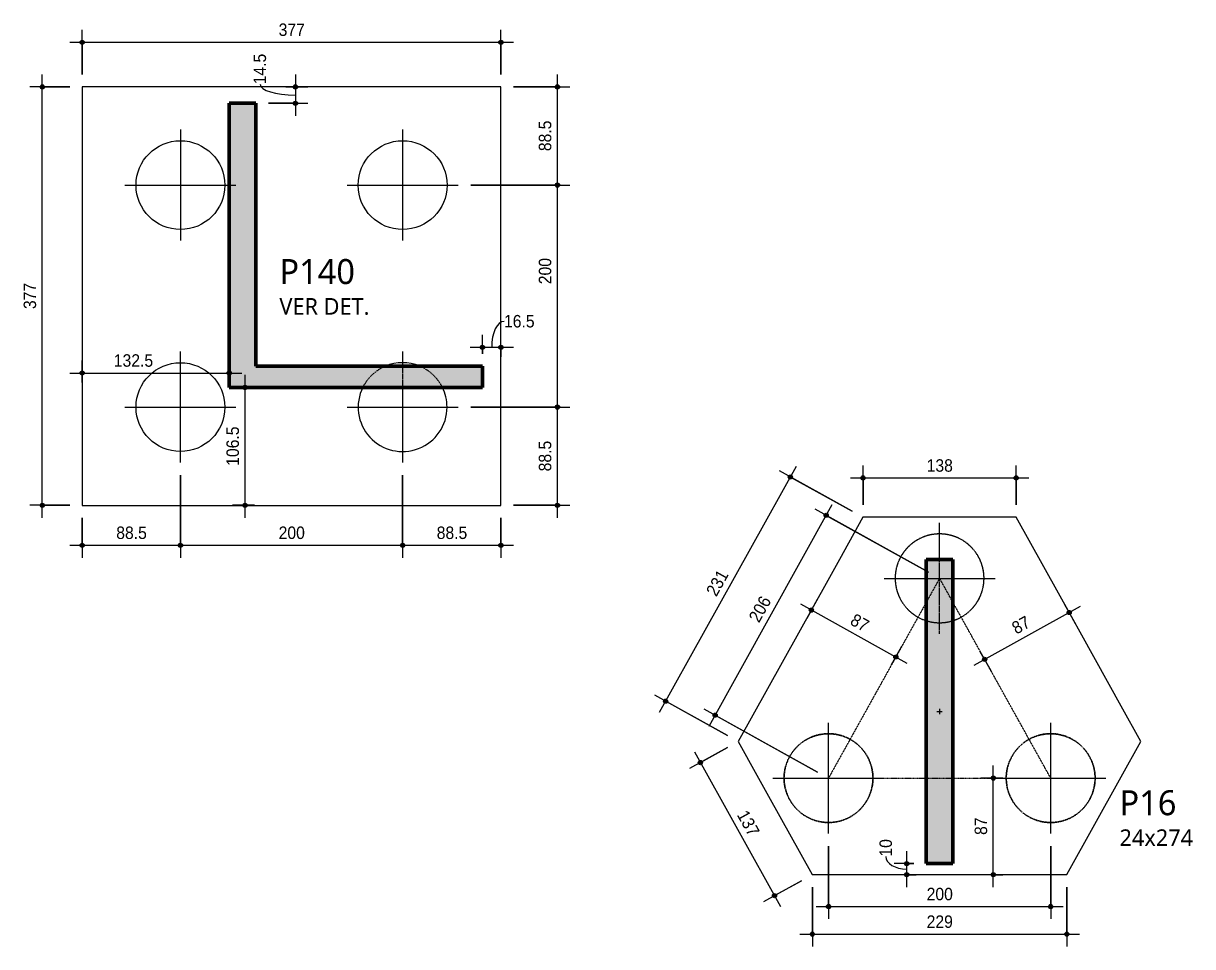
# Model space of a CAD drawing. Header units: centimetres. Extents: x -3523 to 38560, y -3196 to 88043.
# Drawn here: x 34708 to 35761, y -531 to 301 of the extents above; entities that cross this region are included whole.
import ezdxf

# ---------------------------------------------------------------- set-up
doc = ezdxf.new("R2010")
doc.units = ezdxf.units.CM
for name, pattern in [('Hidden', [0.714375, 0.47625, -0.238125]), ('Overhead', [0.396875, 0.238125, -0.15875]), ('Traço', [0.635, 0.3175, -0.3175])]:
    doc.linetypes.add(name, pattern=pattern)
for name, color, linetype, lineweight in [('A-ANNO-DIMS', 7, 'Continuous', 9), ('A-ANNO-DIMS-75', 7, 'Continuous', 9), ('A-DETL-MBND', 7, 'Continuous', 18), ('A-FLOR-OVHD', 7, 'Overhead', 18), ('S-COLS', 7, 'Continuous', 25), ('S-COLS-IDEN', 7, 'Continuous', 9), ('S-FNDN', 7, 'Continuous', 25), ('S-FNDN-HDLN', 7, 'Traço', 18)]:
    doc.layers.add(name, color=color, linetype=linetype, lineweight=lineweight)
doc.styles.add('Arial_1', font='arial.ttf', dxfattribs={"width": 0.9, "height": 11.25})
doc.styles.add('Gadugi', font='gadugi.ttf', dxfattribs={"height": 15})
doc.styles.add('Gadugi_1', font='gadugi.ttf', dxfattribs={"height": 22.5})
doc.styles.add('Gadugi_3', font='gadugi.ttf', dxfattribs={"height": 0.2})
doc.dimstyles.new('PED_1_5mm_ESQ_1', dxfattribs={"dimscale": 30.48, "dimtxt": 11.477918, "dimasz": 0.492126, "dimexe": 0.369094, "dimexo": 0.369094, "dimgap": 0.073819, "dimtad": 1, "dimdec": 1, "dimrnd": 0.5, "dimdsep": 46, "dimtxsty": 'Arial_1', "dimblk1": 'DOTSMALL', "dimblk2": 'DOTSMALL', "dimsah": 1, "dimcen": 0.09, "dimdle": 0.369094, "dimazin": 0, "dimtfac": 1, "dimtdec": 4, "dimtix": 1, "dimtmove": 2, "dimatfit": 3, "dimfxl": 1, "dimtvp": 1, "dimtolj": 1, "dimtzin": 0, "dimarcsym": 2})
doc.dimstyles.new('PED_1_5mm_ESQ_2', dxfattribs={"dimscale": 30.48, "dimtxt": 11.477918, "dimasz": 0.492126, "dimexe": 0.369094, "dimexo": 0.369094, "dimgap": 0.073819, "dimtad": 1, "dimdec": 1, "dimrnd": 0.5, "dimdsep": 46, "dimtxsty": 'Arial_1', "dimblk1": 'DOTSMALL', "dimblk2": 'DOTSMALL', "dimsah": 1, "dimcen": 0.09, "dimdle": 0.369094, "dimazin": 0, "dimtfac": 1, "dimtdec": 4, "dimtix": 1, "dimtmove": 1, "dimatfit": 3, "dimfxl": 1, "dimtvp": 1, "dimtolj": 1, "dimtzin": 0, "dimarcsym": 2})
doc.dimstyles.new('PED_1_5mm_ESQ_5', dxfattribs={"dimscale": 30.48, "dimtxt": 11.477918, "dimasz": 0.492126, "dimexe": 0.369094, "dimexo": 0.369094, "dimgap": 0.073819, "dimtad": 1, "dimdec": 1, "dimrnd": 0.5, "dimdsep": 46, "dimtxsty": 'Arial_1', "dimblk1": 'DOTSMALL', "dimblk2": 'DOTSMALL', "dimsah": 1, "dimcen": 0.09, "dimdle": 0.369094, "dimazin": 0, "dimtfac": 1, "dimtdec": 4, "dimtix": 1, "dimtmove": 0, "dimatfit": 3, "dimfxl": 1, "dimtvp": 1, "dimtolj": 1, "dimtzin": 0, "dimarcsym": 2})

# ---------------------------------------------------------------- blocks, each defined once
blk = doc.blocks.new('PED_BLRET-4EST_R01_2019 - 377x377x170-3763710-DT012 - BL480A PARA P140')
at = {"layer": 'A-DETL-MBND'}
for p, q in [((-105, 30), (-105, -70)), ((95, 30), (95, -70)), ((-155, -20), (-61.1, -20)), ((45, -20), (145, -20)), ((-105, -270), (-105, -170)), ((95, -170), (95, -183.2)), ((95, -202.2), (95, -270)), ((-155, -220), (-55, -220)), ((45, -220), (145, -220))]:
    blk.add_line(p, q, dxfattribs=at)
for centre in [(-105, -20), (95, -20), (-105, -220)]:
    blk.add_circle(centre, 40, dxfattribs=at)
for start, end in [(67.3492, 112.6508), (153.5133, 360), (360, 26.4867)]:
    blk.add_arc((95, -220), 40, start, end, dxfattribs=at)
at = {"layer": 'S-FNDN-HDLN'}
for p, q in [((-61.1, -20), (-55, -20)), ((95, -183.2), (95, -202.2))]:
    blk.add_line(p, q, dxfattribs=at)
for start, end in [(112.6902, 153.5062), (26.4938, 67.3098)]:
    blk.add_arc((95, -220), 40, start, end, dxfattribs=at)
blk = doc.blocks.new('PED_BLTRG-3EST_P16_R00 - 290X325X170-3763716-DT010 - BL380B')
at = {"layer": 'S-FNDN', "linetype": 'Hidden', "lineweight": 18}
for p, q in [((-37, 141.1), (-37, 174.1)), ((-87, 124.1), (-49, 124.1)), ((-25, 124.1), (13, 124.1)), ((-137, -105.9), (-137, -5.9)), ((63, -105.9), (63, -5.9)), ((-187, -55.9), (-87, -55.9)), ((13, -55.9), (113, -55.9))]:
    blk.add_line(p, q, dxfattribs=at)
at = {"layer": 'S-FNDN-HDLN'}
for p, q in [((-37, 74.1), (-37, 141.1)), ((-49, 124.1), (-25, 124.1)), ((-39.5, 4.1), (-34.5, 4.1)), ((-37, 6.6), (-37, 1.6))]:
    blk.add_line(p, q, dxfattribs=at)
for centre in [(-137, -55.9), (63, -55.9)]:
    blk.add_circle(centre, 40, dxfattribs=at)
for start, end in [(360, 252.4971), (287.5029, 360), (252.5042, 287.4958)]:
    blk.add_arc((-37, 124.1), 40, start, end, dxfattribs=at)
blk = doc.blocks.new('DIMBLOCK527-DT012 - BL480A PARA P140')
at = {"layer": 'A-ANNO-DIMS-75'}
h = blk.add_hatch(color=256, dxfattribs=at)
edge = h.paths.add_edge_path(flags=0)
edge.add_arc((34724.9, 243.9), 1.88, 0, 360)
h = blk.add_hatch(color=256, dxfattribs=at)
edge = h.paths.add_edge_path(flags=0)
edge.add_arc((34724.9, -133.1), 1.88, 0, 360)
for p, q in [((34724.9, -144.4), (34724.9, 255.1)), ((34749.6, 243.9), (34713.7, 243.9)), ((34724.9, 243.9), (34749.6, 243.9)), ((34749.6, -133.1), (34713.7, -133.1)), ((34724.9, -133.1), (34749.6, -133.1))]:
    blk.add_line(p, q, dxfattribs=at)
for centre in [(34724.9, 243.9), (34724.9, -133.1)]:
    blk.add_circle(centre, 1.88, dxfattribs=at)
at = {"layer": 'A-ANNO-DIMS-75', "color": 0, "insert": (34708.1, 43.7), "char_height": 11.25, "width": 27.971, "attachment_point": 1, "rotation": 90, "line_spacing_factor": 0.941778, "style": 'Arial_1'}
blk.add_mtext('377', dxfattribs=at)
blk = doc.blocks.new('_DotSmall')
at = {"color": 0, "linetype": 'ByBlock', "const_width": 0.5}
blk.add_lwpolyline([(-0.0625, 0, 1), (0.0625, 0, 1)], format="xyb", close=True, dxfattribs=at)
blk = doc.blocks.new('DIMBLOCK528-DT012 - BL480A PARA P140')
at = {"layer": 'A-ANNO-DIMS-75'}
h = blk.add_hatch(color=256, dxfattribs=at)
edge = h.paths.add_edge_path(flags=0)
edge.add_arc((34760.8, 284.1), 1.88, 0, 360)
h = blk.add_hatch(color=256, dxfattribs=at)
edge = h.paths.add_edge_path(flags=0)
edge.add_arc((35137.8, 284.1), 1.87, 0, 360)
for p, q in [((34760.8, 255.1), (34760.8, 295.3)), ((35137.8, 255.1), (35137.8, 295.3)), ((34749.6, 284.1), (35149.1, 284.1)), ((34760.8, 284.1), (34760.8, 255.1)), ((35137.8, 284.1), (35137.8, 255.1))]:
    blk.add_line(p, q, dxfattribs=at)
for centre, radius in [((34760.8, 284.1), 1.88), ((35137.8, 284.1), 1.87)]:
    blk.add_circle(centre, radius, dxfattribs=at)
at = {"layer": 'A-ANNO-DIMS-75', "color": 0, "insert": (34937.7, 301), "char_height": 11.25, "width": 27.971, "attachment_point": 1, "line_spacing_factor": 0.941778, "style": 'Arial_1'}
blk.add_mtext('377', dxfattribs=at)
blk = doc.blocks.new('DIMBLOCK529-DT012 - BL480A PARA P140')
at = {"layer": 'A-ANNO-DIMS-75'}
h = blk.add_hatch(color=256, dxfattribs=at)
edge = h.paths.add_edge_path(flags=0)
edge.add_arc((34760.8, -169.1), 1.88, 0, 360)
h = blk.add_hatch(color=256, dxfattribs=at)
edge = h.paths.add_edge_path(flags=0)
edge.add_arc((34849.3, -169.1), 1.88, 0, 360)
for p, q in [((34849.3, -105.9), (34849.3, -180.3)), ((34849.3, -169.1), (34849.3, -105.9)), ((34760.8, -144.4), (34760.8, -180.3)), ((34760.8, -169.1), (34760.8, -144.4)), ((34749.6, -169.1), (34849.3, -169.1))]:
    blk.add_line(p, q, dxfattribs=at)
for centre in [(34760.8, -169.1), (34849.3, -169.1)]:
    blk.add_circle(centre, 1.88, dxfattribs=at)
at = {"layer": 'A-ANNO-DIMS-75', "color": 0, "insert": (34791.5, -152.2), "char_height": 11.25, "width": 32.633, "attachment_point": 1, "line_spacing_factor": 0.941778, "style": 'Arial_1'}
blk.add_mtext('88.5', dxfattribs=at)
blk = doc.blocks.new('DIMBLOCK530-DT012 - BL480A PARA P140')
at = {"layer": 'A-ANNO-DIMS-75'}
h = blk.add_hatch(color=256, dxfattribs=at)
edge = h.paths.add_edge_path(flags=0)
edge.add_arc((34849.3, -169.1), 1.88, 0, 360)
h = blk.add_hatch(color=256, dxfattribs=at)
edge = h.paths.add_edge_path(flags=0)
edge.add_arc((35049.3, -169.1), 1.88, 0, 360)
for p, q in [((34849.3, -105.9), (34849.3, -180.3)), ((34849.3, -169.1), (34849.3, -105.9)), ((35049.3, -105.9), (35049.3, -180.3)), ((35049.3, -169.1), (35049.3, -105.9)), ((34849.3, -169.1), (35049.3, -169.1))]:
    blk.add_line(p, q, dxfattribs=at)
for centre in [(34849.3, -169.1), (35049.3, -169.1)]:
    blk.add_circle(centre, 1.88, dxfattribs=at)
at = {"layer": 'A-ANNO-DIMS-75', "color": 0, "insert": (34937.7, -152.2), "char_height": 11.25, "width": 27.971, "attachment_point": 1, "line_spacing_factor": 0.941778, "style": 'Arial_1'}
blk.add_mtext('200', dxfattribs=at)
blk = doc.blocks.new('DIMBLOCK531-DT012 - BL480A PARA P140')
at = {"layer": 'A-ANNO-DIMS-75'}
h = blk.add_hatch(color=256, dxfattribs=at)
edge = h.paths.add_edge_path(flags=0)
edge.add_arc((35049.3, -169.1), 1.88, 0, 360)
h = blk.add_hatch(color=256, dxfattribs=at)
edge = h.paths.add_edge_path(flags=0)
edge.add_arc((35137.8, -169.1), 1.87, 0, 360)
for p, q in [((35049.3, -105.9), (35049.3, -180.3)), ((35049.3, -169.1), (35049.3, -105.9)), ((35137.8, -144.4), (35137.8, -180.3)), ((35137.8, -169.1), (35137.8, -144.4)), ((35049.3, -169.1), (35149.1, -169.1))]:
    blk.add_line(p, q, dxfattribs=at)
for centre, radius in [((35049.3, -169.1), 1.88), ((35137.8, -169.1), 1.87)]:
    blk.add_circle(centre, radius, dxfattribs=at)
at = {"layer": 'A-ANNO-DIMS-75', "color": 0, "insert": (35080, -152.2), "char_height": 11.25, "width": 32.633, "attachment_point": 1, "line_spacing_factor": 0.941778, "style": 'Arial_1'}
blk.add_mtext('88.5', dxfattribs=at)
blk = doc.blocks.new('DIMBLOCK532-DT012 - BL480A PARA P140')
at = {"layer": 'A-ANNO-DIMS-75'}
h = blk.add_hatch(color=256, dxfattribs=at)
edge = h.paths.add_edge_path(flags=0)
edge.add_arc((35188.7, -44.6), 1.88, 0, 360)
h = blk.add_hatch(color=256, dxfattribs=at)
edge = h.paths.add_edge_path(flags=0)
edge.add_arc((35188.7, -133.1), 1.88, 0, 360)
for p, q in [((35110.6, -44.6), (35200, -44.6)), ((35188.7, -44.6), (35110.6, -44.6)), ((35188.7, -144.4), (35188.7, -44.6)), ((35149.1, -133.1), (35200, -133.1)), ((35188.7, -133.1), (35149.1, -133.1))]:
    blk.add_line(p, q, dxfattribs=at)
for centre in [(35188.7, -44.6), (35188.7, -133.1)]:
    blk.add_circle(centre, 1.88, dxfattribs=at)
at = {"layer": 'A-ANNO-DIMS-75', "color": 0, "insert": (35171.9, -102.5), "char_height": 11.25, "width": 32.633, "attachment_point": 1, "rotation": 90, "line_spacing_factor": 0.941778, "style": 'Arial_1'}
blk.add_mtext('88.5', dxfattribs=at)
blk = doc.blocks.new('DIMBLOCK533-DT012 - BL480A PARA P140')
at = {"layer": 'A-ANNO-DIMS-75'}
h = blk.add_hatch(color=256, dxfattribs=at)
edge = h.paths.add_edge_path(flags=0)
edge.add_arc((35188.7, 155.4), 1.88, 0, 360)
h = blk.add_hatch(color=256, dxfattribs=at)
edge = h.paths.add_edge_path(flags=0)
edge.add_arc((35188.7, -44.6), 1.88, 0, 360)
for p, q in [((35110.6, 155.4), (35200, 155.4)), ((35188.7, 155.4), (35110.6, 155.4)), ((35188.7, -44.6), (35188.7, 155.4)), ((35110.6, -44.6), (35200, -44.6)), ((35188.7, -44.6), (35110.6, -44.6))]:
    blk.add_line(p, q, dxfattribs=at)
for centre in [(35188.7, 155.4), (35188.7, -44.6)]:
    blk.add_circle(centre, 1.88, dxfattribs=at)
at = {"layer": 'A-ANNO-DIMS-75', "color": 0, "insert": (35171.9, 66.1), "char_height": 11.25, "width": 27.971, "attachment_point": 1, "rotation": 90, "line_spacing_factor": 0.941778, "style": 'Arial_1'}
blk.add_mtext('200', dxfattribs=at)
blk = doc.blocks.new('DIMBLOCK534-DT012 - BL480A PARA P140')
at = {"layer": 'A-ANNO-DIMS-75'}
h = blk.add_hatch(color=256, dxfattribs=at)
edge = h.paths.add_edge_path(flags=0)
edge.add_arc((35188.7, 243.9), 1.88, 0, 360)
h = blk.add_hatch(color=256, dxfattribs=at)
edge = h.paths.add_edge_path(flags=0)
edge.add_arc((35188.7, 155.4), 1.88, 0, 360)
for p, q in [((35188.7, 155.4), (35188.7, 255.1)), ((35149.1, 243.9), (35200, 243.9)), ((35188.7, 243.9), (35149.1, 243.9)), ((35110.6, 155.4), (35200, 155.4)), ((35188.7, 155.4), (35110.6, 155.4))]:
    blk.add_line(p, q, dxfattribs=at)
for centre in [(35188.7, 243.9), (35188.7, 155.4)]:
    blk.add_circle(centre, 1.88, dxfattribs=at)
at = {"layer": 'A-ANNO-DIMS-75', "color": 0, "insert": (35171.9, 186), "char_height": 11.25, "width": 32.633, "attachment_point": 1, "rotation": 90, "line_spacing_factor": 0.941778, "style": 'Arial_1'}
blk.add_mtext('88.5', dxfattribs=at)
blk = doc.blocks.new('DIMBLOCK535-DT012 - BL480A PARA P140')
at = {"layer": 'A-ANNO-DIMS-75'}
h = blk.add_hatch(color=256, dxfattribs=at)
edge = h.paths.add_edge_path(flags=0)
edge.add_arc((34907.5, -26.9), 1.87, 0, 360)
h = blk.add_hatch(color=256, dxfattribs=at)
edge = h.paths.add_edge_path(flags=0)
edge.add_arc((34907.5, -133.1), 1.88, 0, 360)
for p, q in [((34907.5, -144.4), (34907.5, -15.6)), ((34916.1, -26.9), (34896.3, -26.9)), ((34907.5, -26.9), (34916.1, -26.9)), ((34916.1, -133.1), (34896.3, -133.1)), ((34907.5, -133.1), (34916.1, -133.1))]:
    blk.add_line(p, q, dxfattribs=at)
for centre, radius in [((34907.5, -26.9), 1.87), ((34907.5, -133.1), 1.88)]:
    blk.add_circle(centre, radius, dxfattribs=at)
at = {"layer": 'A-ANNO-DIMS-75', "color": 0, "insert": (34890.7, -97.5), "char_height": 11.25, "width": 41.956, "attachment_point": 1, "rotation": 90, "line_spacing_factor": 0.941778, "style": 'Arial_1'}
blk.add_mtext('106.5', dxfattribs=at)
blk = doc.blocks.new('DIMBLOCK536-DT012 - BL480A PARA P140')
at = {"layer": 'A-ANNO-DIMS-75'}
h = blk.add_hatch(color=256, dxfattribs=at)
edge = h.paths.add_edge_path(flags=0)
edge.add_arc((35121.2, 9.3), 1.88, 0, 360)
h = blk.add_hatch(color=256, dxfattribs=at)
edge = h.paths.add_edge_path(flags=0)
edge.add_arc((35137.8, 9.3), 1.87, 0, 360)
for p, q in [((35121.2, 3.4), (35121.2, 20.6)), ((35137.8, 0.7), (35137.8, 20.6)), ((35110, 9.3), (35149.1, 9.3)), ((35121.2, 9.3), (35121.2, 3.4)), ((35137.8, 9.3), (35137.8, 0.7))]:
    blk.add_line(p, q, dxfattribs=at)
for centre, radius in [((35121.2, 9.3), 1.88), ((35137.8, 9.3), 1.87)]:
    blk.add_circle(centre, radius, dxfattribs=at)
blk.add_ellipse((35140.6, 9.3), major_axis=(0, 23.3), ratio=0.476803, start_param=0, end_param=1.570796, dxfattribs=at)
at = {"layer": 'A-ANNO-DIMS-75', "color": 0, "insert": (35140.6, 38.4), "char_height": 11.25, "width": 32.633, "attachment_point": 1, "line_spacing_factor": 0.941778, "style": 'Arial_1'}
blk.add_mtext('16.5', dxfattribs=at)
blk = doc.blocks.new('DIMBLOCK537-DT012 - BL480A PARA P140')
at = {"layer": 'A-ANNO-DIMS-75'}
h = blk.add_hatch(color=256, dxfattribs=at)
edge = h.paths.add_edge_path(flags=0)
edge.add_arc((34952.8, 243.9), 1.88, 0, 360)
h = blk.add_hatch(color=256, dxfattribs=at)
edge = h.paths.add_edge_path(flags=0)
edge.add_arc((34952.8, 229.1), 1.88, 0, 360)
for p, q in [((34952.8, 255.1), (34952.8, 217.9)), ((34944.2, 243.9), (34964, 243.9)), ((34952.8, 243.9), (34944.2, 243.9)), ((34928.5, 229.1), (34964, 229.1)), ((34952.8, 229.1), (34928.5, 229.1))]:
    blk.add_line(p, q, dxfattribs=at)
for centre in [(34952.8, 243.9), (34952.8, 229.1)]:
    blk.add_circle(centre, 1.88, dxfattribs=at)
blk.add_ellipse((34952.8, 246.2), major_axis=(31.8, 0), ratio=0.3055, start_param=3.141593, end_param=4.712389, dxfattribs=at)
at = {"layer": 'A-ANNO-DIMS-75', "color": 0, "insert": (34915.1, 246.2), "char_height": 11.25, "width": 32.633, "attachment_point": 1, "rotation": 90, "line_spacing_factor": 0.941778, "style": 'Arial_1'}
blk.add_mtext('14.5', dxfattribs=at)
blk = doc.blocks.new('DIMBLOCK538-DT012 - BL480A PARA P140')
at = {"layer": 'A-ANNO-DIMS-75'}
h = blk.add_hatch(color=256, dxfattribs=at)
edge = h.paths.add_edge_path(flags=0)
edge.add_arc((34760.8, -13.9), 1.88, 0, 360)
h = blk.add_hatch(color=256, dxfattribs=at)
edge = h.paths.add_edge_path(flags=0)
edge.add_arc((34893.2, -13.9), 1.88, 0, 360)
for p, q in [((34760.8, -22.5), (34760.8, -2.6)), ((34893.2, -22.5), (34893.2, -2.6)), ((34749.6, -13.9), (34904.5, -13.9)), ((34760.8, -13.9), (34760.8, -22.5)), ((34893.2, -13.9), (34893.2, -22.5))]:
    blk.add_line(p, q, dxfattribs=at)
for centre in [(34760.8, -13.9), (34893.2, -13.9)]:
    blk.add_circle(centre, 1.88, dxfattribs=at)
at = {"layer": 'A-ANNO-DIMS-75', "color": 0, "insert": (34789.3, 3), "char_height": 11.25, "width": 41.956, "attachment_point": 1, "line_spacing_factor": 0.941778, "style": 'Arial_1'}
blk.add_mtext('132.5', dxfattribs=at)
blk = doc.blocks.new('PED_TAG_PILAR_R04 - PILAR VER DET_-2523782-DT012 - BL480A PARA P140')
at = {"layer": 'S-COLS-IDEN', "insert": (0.115, -0.633), "char_height": 0.2, "width": 1.37089, "attachment_point": 1, "style": 'Gadugi_3'}
blk.add_mtext('VER DET.', dxfattribs=at)
blk = doc.blocks.new('DIMBLOCK539-DT010 - BL380B')
at = {"layer": 'A-ANNO-DIMS-75'}
h = blk.add_hatch(color=256, dxfattribs=at)
edge = h.paths.add_edge_path(flags=0)
edge.add_arc((35417.3, -227.5), 1.88, 0, 360)
h = blk.add_hatch(color=256, dxfattribs=at)
edge = h.paths.add_edge_path(flags=0)
edge.add_arc((35493.4, -269.7), 1.87, 0, 360)
for p, q in [((35413.2, -235), (35422.8, -217.6)), ((35407.5, -222), (35503.2, -275.2)), ((35417.3, -227.5), (35413.2, -235)), ((35489.2, -277.2), (35498.9, -259.9)), ((35493.4, -269.7), (35489.2, -277.2))]:
    blk.add_line(p, q, dxfattribs=at)
for centre, radius in [((35417.3, -227.5), 1.88), ((35493.4, -269.7), 1.87)]:
    blk.add_circle(centre, radius, dxfattribs=at)
at = {"layer": 'A-ANNO-DIMS-75', "color": 0, "insert": (35456.8, -230.1), "char_height": 11.25, "width": 18.647, "attachment_point": 1, "rotation": 330.945, "line_spacing_factor": 0.941778, "style": 'Arial_1'}
blk.add_mtext('87', dxfattribs=at)
blk = doc.blocks.new('DIMBLOCK540-DT010 - BL380B')
at = {"layer": 'A-ANNO-DIMS-75'}
h = blk.add_hatch(color=256, dxfattribs=at)
edge = h.paths.add_edge_path(flags=0)
edge.add_arc((35649.4, -229.7), 1.88, 0, 360)
h = blk.add_hatch(color=256, dxfattribs=at)
edge = h.paths.add_edge_path(flags=0)
edge.add_arc((35573.3, -271.9), 1.87, 0, 360)
for p, q in [((35659.2, -224.2), (35563.5, -277.4)), ((35645.2, -222.1), (35654.8, -239.5)), ((35649.4, -229.7), (35645.2, -222.1)), ((35569.1, -264.4), (35578.8, -281.8)), ((35573.3, -271.9), (35569.1, -264.4))]:
    blk.add_line(p, q, dxfattribs=at)
for centre, radius in [((35649.4, -229.7), 1.88), ((35573.3, -271.9), 1.87)]:
    blk.add_circle(centre, radius, dxfattribs=at)
at = {"layer": 'A-ANNO-DIMS-75', "color": 0, "insert": (35596.4, -239.8), "char_height": 11.25, "width": 18.647, "attachment_point": 1, "rotation": 29.055, "line_spacing_factor": 0.941778, "style": 'Arial_1'}
blk.add_mtext('87', dxfattribs=at)
blk = doc.blocks.new('DIMBLOCK541-DT010 - BL380B')
at = {"layer": 'A-ANNO-DIMS-75'}
h = blk.add_hatch(color=256, dxfattribs=at)
edge = h.paths.add_edge_path(flags=0)
edge.add_arc((35581.1, -378.9), 1.88, 0, 360)
h = blk.add_hatch(color=256, dxfattribs=at)
edge = h.paths.add_edge_path(flags=0)
edge.add_arc((35581.1, -465.9), 1.88, 0, 360)
for p, q in [((35581.1, -477.1), (35581.1, -367.6)), ((35589.7, -378.9), (35569.9, -378.9)), ((35581.1, -378.9), (35589.7, -378.9)), ((35589.7, -465.9), (35569.9, -465.9)), ((35581.1, -465.9), (35589.7, -465.9))]:
    blk.add_line(p, q, dxfattribs=at)
for centre in [(35581.1, -378.9), (35581.1, -465.9)]:
    blk.add_circle(centre, 1.88, dxfattribs=at)
at = {"layer": 'A-ANNO-DIMS-75', "color": 0, "insert": (35564.3, -430.1), "char_height": 11.25, "width": 18.647, "attachment_point": 1, "rotation": 90, "line_spacing_factor": 0.941778, "style": 'Arial_1'}
blk.add_mtext('87', dxfattribs=at)
blk = doc.blocks.new('DIMBLOCK542-DT010 - BL380B')
at = {"layer": 'A-ANNO-DIMS-75'}
h = blk.add_hatch(color=256, dxfattribs=at)
edge = h.paths.add_edge_path(flags=0)
edge.add_arc((35503.2, -455.9), 1.87, 0, 360)
h = blk.add_hatch(color=256, dxfattribs=at)
edge = h.paths.add_edge_path(flags=0)
edge.add_arc((35503.2, -465.9), 1.87, 0, 360)
for p, q in [((35503.2, -477.1), (35503.2, -444.6)), ((35509.5, -455.9), (35492, -455.9)), ((35503.2, -455.9), (35509.5, -455.9)), ((35511.8, -465.9), (35492, -465.9)), ((35503.2, -465.9), (35511.8, -465.9))]:
    blk.add_line(p, q, dxfattribs=at)
for centre in [(35503.2, -455.9), (35503.2, -465.9)]:
    blk.add_circle(centre, 1.87, dxfattribs=at)
blk.add_ellipse((35503.2, -449.6), major_axis=(18.9, 0), ratio=0.595873, start_param=3.141593, end_param=4.712389, dxfattribs=at)
at = {"layer": 'A-ANNO-DIMS-75', "color": 0, "insert": (35478.6, -449.6), "char_height": 11.25, "width": 18.647, "attachment_point": 1, "rotation": 90, "line_spacing_factor": 0.941778, "style": 'Arial_1'}
blk.add_mtext('10', dxfattribs=at)
blk = doc.blocks.new('DIMBLOCK543-DT010 - BL380B')
at = {"layer": 'A-ANNO-DIMS-75'}
h = blk.add_hatch(color=256, dxfattribs=at)
edge = h.paths.add_edge_path(flags=0)
edge.add_arc((35418.2, -519.5), 1.88, 0, 360)
h = blk.add_hatch(color=256, dxfattribs=at)
edge = h.paths.add_edge_path(flags=0)
edge.add_arc((35647.3, -519.5), 1.88, 0, 360)
for p, q in [((35418.2, -477.1), (35418.2, -530.7)), ((35418.2, -519.5), (35418.2, -477.1)), ((35647.3, -477.1), (35647.3, -530.7)), ((35647.3, -519.5), (35647.3, -477.1)), ((35406.9, -519.5), (35658.6, -519.5))]:
    blk.add_line(p, q, dxfattribs=at)
for centre in [(35418.2, -519.5), (35647.3, -519.5)]:
    blk.add_circle(centre, 1.88, dxfattribs=at)
at = {"layer": 'A-ANNO-DIMS-75', "color": 0, "insert": (35521.1, -502.6), "char_height": 11.25, "width": 27.971, "attachment_point": 1, "line_spacing_factor": 0.941778, "style": 'Arial_1'}
blk.add_mtext('229', dxfattribs=at)
blk = doc.blocks.new('DIMBLOCK544-DT010 - BL380B')
at = {"layer": 'A-ANNO-DIMS-75'}
h = blk.add_hatch(color=256, dxfattribs=at)
edge = h.paths.add_edge_path(flags=0)
edge.add_arc((35432.8, -494.6), 1.88, 0, 360)
h = blk.add_hatch(color=256, dxfattribs=at)
edge = h.paths.add_edge_path(flags=0)
edge.add_arc((35632.8, -494.6), 1.88, 0, 360)
for p, q in [((35432.8, -440.1), (35432.8, -505.8)), ((35432.8, -494.6), (35432.8, -440.1)), ((35632.8, -440.1), (35632.8, -505.8)), ((35632.8, -494.6), (35632.8, -440.1)), ((35421.5, -494.6), (35644, -494.6))]:
    blk.add_line(p, q, dxfattribs=at)
for centre in [(35432.8, -494.6), (35632.8, -494.6)]:
    blk.add_circle(centre, 1.88, dxfattribs=at)
at = {"layer": 'A-ANNO-DIMS-75', "color": 0, "insert": (35521.1, -477.7), "char_height": 11.25, "width": 27.971, "attachment_point": 1, "line_spacing_factor": 0.941778, "style": 'Arial_1'}
blk.add_mtext('200', dxfattribs=at)
blk = doc.blocks.new('DIMBLOCK545-DT010 - BL380B')
at = {"layer": 'A-ANNO-DIMS-75'}
h = blk.add_hatch(color=256, dxfattribs=at)
edge = h.paths.add_edge_path(flags=0)
edge.add_arc((35430.7, -142.2), 1.88, 0, 360)
h = blk.add_hatch(color=256, dxfattribs=at)
edge = h.paths.add_edge_path(flags=0)
edge.add_arc((35330.7, -322.2), 1.87, 0, 360)
for p, q in [((35325.2, -332), (35436.1, -132.3)), ((35522.9, -193.4), (35420.8, -136.7)), ((35430.7, -142.2), (35522.9, -193.4)), ((35422.9, -373.4), (35320.8, -316.7)), ((35330.7, -322.2), (35422.9, -373.4))]:
    blk.add_line(p, q, dxfattribs=at)
for centre, radius in [((35430.7, -142.2), 1.88), ((35330.7, -322.2), 1.87)]:
    blk.add_circle(centre, radius, dxfattribs=at)
at = {"layer": 'A-ANNO-DIMS-75', "color": 0, "insert": (35360.3, -234.2), "char_height": 11.25, "width": 27.971, "attachment_point": 1, "rotation": 60.945, "line_spacing_factor": 0.941778, "style": 'Arial_1'}
blk.add_mtext('206', dxfattribs=at)
blk = doc.blocks.new('DIMBLOCK546-DT010 - BL380B')
at = {"layer": 'A-ANNO-DIMS-75'}
h = blk.add_hatch(color=256, dxfattribs=at)
edge = h.paths.add_edge_path(flags=0)
edge.add_arc((35398.4, -107.6), 1.87, 0, 360)
h = blk.add_hatch(color=256, dxfattribs=at)
edge = h.paths.add_edge_path(flags=0)
edge.add_arc((35286.2, -309.6), 1.88, 0, 360)
for p, q in [((35280.7, -319.5), (35403.9, -97.7)), ((35453.9, -138.4), (35388.6, -102.1)), ((35398.4, -107.6), (35453.9, -138.4)), ((35341.7, -340.5), (35276.3, -304.2)), ((35286.2, -309.6), (35341.7, -340.5))]:
    blk.add_line(p, q, dxfattribs=at)
for centre, radius in [((35398.4, -107.6), 1.87), ((35286.2, -309.6), 1.88)]:
    blk.add_circle(centre, radius, dxfattribs=at)
at = {"layer": 'A-ANNO-DIMS-75', "color": 0, "insert": (35321.9, -210.6), "char_height": 11.25, "width": 27.971, "attachment_point": 1, "rotation": 60.945, "line_spacing_factor": 0.941778, "style": 'Arial_1'}
blk.add_mtext('231', dxfattribs=at)
blk = doc.blocks.new('DIMBLOCK547-DT010 - BL380B')
at = {"layer": 'A-ANNO-DIMS-75'}
h = blk.add_hatch(color=256, dxfattribs=at)
edge = h.paths.add_edge_path(flags=0)
edge.add_arc((35317.4, -364.9), 1.88, 0, 360)
h = blk.add_hatch(color=256, dxfattribs=at)
edge = h.paths.add_edge_path(flags=0)
edge.add_arc((35384.1, -484.8), 1.87, 0, 360)
for p, q in [((35341.7, -351.4), (35307.6, -370.3)), ((35312, -355.1), (35389.5, -494.7)), ((35317.4, -364.9), (35341.7, -351.4)), ((35408.3, -471.3), (35374.2, -490.3)), ((35384.1, -484.8), (35408.3, -471.3))]:
    blk.add_line(p, q, dxfattribs=at)
for centre, radius in [((35317.4, -364.9), 1.88), ((35384.1, -484.8), 1.87)]:
    blk.add_circle(centre, radius, dxfattribs=at)
at = {"layer": 'A-ANNO-DIMS-75', "color": 0, "insert": (35359.8, -406.5), "char_height": 11.25, "width": 27.971, "attachment_point": 1, "rotation": 299.055, "line_spacing_factor": 0.941778, "style": 'Arial_1'}
blk.add_mtext('137', dxfattribs=at)
blk = doc.blocks.new('DIMBLOCK548-DT010 - BL380B')
at = {"layer": 'A-ANNO-DIMS-75'}
h = blk.add_hatch(color=256, dxfattribs=at)
edge = h.paths.add_edge_path(flags=0)
edge.add_arc((35463.8, -108.4), 1.88, 0, 360)
h = blk.add_hatch(color=256, dxfattribs=at)
edge = h.paths.add_edge_path(flags=0)
edge.add_arc((35601.7, -108.4), 1.88, 0, 360)
for p, q in [((35463.8, -132.6), (35463.8, -97.2)), ((35601.7, -132.6), (35601.7, -97.2)), ((35452.5, -108.4), (35613, -108.4)), ((35463.8, -108.4), (35463.8, -132.6)), ((35601.7, -108.4), (35601.7, -132.6))]:
    blk.add_line(p, q, dxfattribs=at)
for centre in [(35463.8, -108.4), (35601.7, -108.4)]:
    blk.add_circle(centre, 1.88, dxfattribs=at)
at = {"layer": 'A-ANNO-DIMS-75', "color": 0, "insert": (35521.1, -91.6), "char_height": 11.25, "width": 27.971, "attachment_point": 1, "line_spacing_factor": 0.941778, "style": 'Arial_1'}
blk.add_mtext('138', dxfattribs=at)

msp = doc.modelspace()

# ---------------------------------------------------------------- hatches: boundary and pattern name
at = {"layer": 'S-COLS', "true_color": 0x808080}
for points in [[(35121.207, -26.881), (35121.207, -7.881), (34917.207, -7.881), (34917.207, 229.119), (34893.207, 229.119), (34893.207, -26.881), (34917.207, -26.881)], [(35544.75, -455.881), (35544.75, -181.881), (35520.75, -181.881), (35520.75, -455.881), (35543.424, -455.881)]]:
    msp.add_hatch(color=8, dxfattribs=at).paths.add_polyline_path(points, flags=0)

# ---------------------------------------------------------------- linework, layer by layer
at = {"layer": 'A-DETL-MBND'}
for p, q in [((34898.207, 243.856), (34760.805, 243.856)), ((34760.805, 243.856), (34760.805, -133.144)), ((34917.207, 243.856), (34898.207, 243.856)), ((35102.207, 243.856), (34917.207, 243.856)), ((35121.207, 243.856), (35102.207, 243.856)), ((35137.805, 243.856), (35121.207, 243.856)), ((35137.805, -133.144), (35137.805, 243.856)), ((34760.805, -133.144), (35137.805, -133.144))]:
    msp.add_line(p, q, dxfattribs=at)
at = {"layer": 'A-FLOR-OVHD'}
for p, q in [((35532.75, -198.883), (35432.75, -378.88)), ((35632.75, -378.88), (35532.75, -198.883)), ((35432.75, -378.88), (35632.75, -378.88))]:
    msp.add_line(p, q, dxfattribs=at)
at = {"layer": 'S-COLS', "lineweight": 50}
for p, q in [((34893.207, 229.119), (34893.207, -26.881)), ((34917.207, 229.119), (34893.207, 229.119)), ((34917.207, -7.881), (34917.207, 229.119)), ((35121.207, -7.881), (34917.207, -7.881)), ((35121.207, -26.881), (35121.207, -7.881)), ((34893.207, -26.881), (35121.207, -26.881)), ((35544.75, -181.881), (35520.75, -181.881)), ((35520.75, -181.881), (35520.75, -455.881)), ((35544.75, -455.881), (35544.75, -181.881)), ((35520.75, -455.881), (35544.75, -455.881))]:
    msp.add_line(p, q, dxfattribs=at)
at = {"layer": 'S-FNDN', "lineweight": 18}
for p, q in [((35463.782, -143.883), (35442.671, -181.881)), ((35601.719, -143.883), (35463.782, -143.883)), ((35651.394, -233.296), (35601.719, -143.883)), ((35442.671, -181.881), (35432.116, -200.881)), ((35432.116, -200.881), (35351.529, -345.934)), ((35660.671, -249.995), (35651.394, -233.296)), ((35696.237, -314.011), (35660.671, -249.995)), ((35713.972, -345.934), (35696.237, -314.011)), ((35351.529, -345.934), (35368.289, -376.101)), ((35696.237, -377.857), (35713.972, -345.934)), ((35368.289, -376.101), (35378.844, -395.101)), ((35647.334, -465.88), (35696.237, -377.857)), ((35378.844, -395.101), (35418.167, -465.88)), ((35418.167, -465.88), (35518.73, -465.88)), ((35518.73, -465.88), (35537.73, -465.88)), ((35537.73, -465.88), (35647.334, -465.88))]:
    msp.add_line(p, q, dxfattribs=at)
at = {"layer": 'S-FNDN-HDLN'}
for centre, start, end in [((35532.75, -198.883), 128.521336, 134.097592), ((35532.75, -198.883), 123.980231, 128.410147), ((35532.75, -198.883), 118.213802, 123.728088), ((35532.75, -198.883), 113.595272, 118.092995), ((35532.75, -198.883), 107.903954, 113.381875), ((35532.75, -198.883), 103.234577, 107.771693), ((35532.75, -198.883), 97.590992, 103.049588), ((35532.75, -198.883), 92.889531, 97.44486), ((35532.75, -198.883), 87.273741, 92.726259), ((35532.75, -198.883), 82.55514, 87.110469), ((35532.75, -198.883), 76.950412, 82.409008), ((35532.75, -198.883), 72.228307, 76.765423), ((35532.75, -198.883), 66.618125, 72.096046), ((35532.75, -198.883), 61.907005, 66.404728), ((35532.75, -198.883), 56.271912, 61.786198), ((35532.75, -198.883), 51.589853, 56.019769), ((35532.75, -198.883), 45.902408, 51.478664), ((35532.75, -198.883), 149.131591, 155.018738), ((35532.75, -198.883), 144.906538, 149.035648), ((35532.75, -198.883), 138.827127, 144.510438), ((35532.75, -198.883), 134.405713, 138.724127), ((35532.75, -198.883), 41.275873, 45.594287), ((35532.75, -198.883), 35.489562, 41.172873), ((35532.75, -198.883), 30.964352, 35.093462), ((35532.75, -198.883), 24.981262, 30.868409), ((35532.75, -198.883), 159.435042, 165.813522), ((35532.75, -198.883), 155.573219, 159.345241), ((35532.75, -198.883), 20.654759, 24.426781), ((35532.75, -198.883), 14.186478, 20.564958), ((35532.75, -198.883), 169.73772, 178.613943), ((35532.75, -198.883), 181.386057, 190.26228), ((35532.75, -198.883), 166.737593, 169.653314), ((35532.75, -198.883), 10.346686, 13.262407), ((35532.75, -198.883), 1.386057, 10.26228), ((35532.75, -198.883), 349.73772, 358.613943), ((35532.75, -198.883), 190.346686, 193.262407), ((35532.75, -198.883), 194.186478, 200.564958), ((35532.75, -198.883), 339.435042, 345.813522), ((35532.75, -198.883), 346.737593, 349.653314), ((35532.75, -198.883), 200.654759, 204.426781), ((35532.75, -198.883), 204.981262, 210.868409), ((35532.75, -198.883), 210.964352, 215.093462), ((35532.75, -198.883), 324.906538, 329.035648), ((35532.75, -198.883), 329.131591, 335.018738), ((35532.75, -198.883), 335.573219, 339.345241), ((35532.75, -198.883), 215.489562, 221.172873), ((35532.75, -198.883), 221.275873, 225.594287), ((35532.75, -198.883), 225.902408, 231.478664), ((35532.75, -198.883), 231.589853, 236.019769), ((35532.75, -198.883), 303.980231, 308.410147), ((35532.75, -198.883), 308.521336, 314.097592), ((35532.75, -198.883), 314.405713, 318.724127), ((35532.75, -198.883), 318.827127, 324.510438), ((35532.75, -198.883), 236.271912, 241.786198), ((35532.75, -198.883), 241.907005, 246.404728), ((35532.75, -198.883), 246.618125, 252.096046), ((35532.75, -198.883), 252.228307, 256.765423), ((35532.75, -198.883), 256.950412, 262.409008), ((35532.75, -198.883), 262.55514, 267.110469), ((35532.75, -198.883), 267.273741, 272.726259), ((35532.75, -198.883), 272.889531, 277.44486), ((35532.75, -198.883), 277.590992, 283.049588), ((35532.75, -198.883), 283.234577, 287.771693), ((35532.75, -198.883), 287.903954, 293.381875), ((35532.75, -198.883), 293.595272, 298.092995), ((35532.75, -198.883), 298.213802, 303.728088), ((35432.75, -378.88), 123.980231, 128.410147), ((35432.75, -378.88), 118.213802, 123.728088), ((35432.75, -378.88), 113.595272, 118.092995), ((35432.75, -378.88), 107.903954, 113.381875), ((35432.75, -378.88), 103.234577, 107.771693), ((35432.75, -378.88), 97.590992, 103.049588), ((35432.75, -378.88), 92.889531, 97.44486), ((35432.75, -378.88), 87.273741, 92.726259), ((35432.75, -378.88), 82.55514, 87.110469), ((35432.75, -378.88), 76.950412, 82.409008), ((35432.75, -378.88), 72.228307, 76.765423), ((35432.75, -378.88), 66.618125, 72.096046), ((35432.75, -378.88), 61.907005, 66.404728), ((35432.75, -378.88), 56.271912, 61.786198), ((35432.75, -378.88), 51.589853, 56.019769), ((35632.75, -378.88), 123.980231, 128.410147), ((35632.75, -378.88), 118.213802, 123.728088), ((35632.75, -378.88), 113.595272, 118.092995), ((35632.75, -378.88), 107.903954, 113.381875), ((35632.75, -378.88), 103.234577, 107.771693), ((35632.75, -378.88), 97.590992, 103.049588), ((35632.75, -378.88), 92.889531, 97.44486), ((35632.75, -378.88), 87.273741, 92.726259), ((35632.75, -378.88), 82.55514, 87.110469), ((35632.75, -378.88), 76.950412, 82.409008), ((35632.75, -378.88), 72.228307, 76.765423), ((35632.75, -378.88), 66.618125, 72.096046), ((35632.75, -378.88), 61.907005, 66.404728), ((35632.75, -378.88), 56.271912, 61.786198), ((35632.75, -378.88), 51.589853, 56.019769), ((35432.75, -378.88), 144.906538, 149.035648), ((35432.75, -378.88), 138.827127, 144.510438), ((35432.75, -378.88), 134.405713, 138.724127), ((35432.75, -378.88), 128.521336, 134.097592), ((35432.75, -378.88), 45.902408, 51.478664), ((35432.75, -378.88), 41.275873, 45.594287), ((35432.75, -378.88), 35.489562, 41.172873), ((35432.75, -378.88), 30.964352, 35.093462), ((35632.75, -378.88), 144.906538, 149.035648), ((35632.75, -378.88), 138.827127, 144.510438), ((35632.75, -378.88), 134.405713, 138.724127), ((35632.75, -378.88), 128.521336, 134.097592), ((35632.75, -378.88), 45.902408, 51.478664), ((35632.75, -378.88), 41.275873, 45.594287), ((35632.75, -378.88), 35.489562, 41.172873), ((35632.75, -378.88), 30.964352, 35.093462), ((35432.75, -378.88), 159.435042, 165.813522), ((35432.75, -378.88), 155.573219, 159.345241), ((35432.75, -378.88), 149.131591, 155.018738), ((35432.75, -378.88), 24.981262, 30.868409), ((35432.75, -378.88), 20.654759, 24.426781), ((35432.75, -378.88), 14.186478, 20.564958), ((35632.75, -378.88), 159.435042, 165.813522), ((35632.75, -378.88), 155.573219, 159.345241), ((35632.75, -378.88), 149.131591, 155.018738), ((35632.75, -378.88), 24.981262, 30.868409), ((35632.75, -378.88), 20.654759, 24.426781), ((35632.75, -378.88), 14.186478, 20.564958), ((35432.75, -378.88), 169.73772, 178.613943), ((35432.75, -378.88), 166.737593, 169.653314), ((35432.75, -378.88), 10.346686, 13.262407), ((35432.75, -378.88), 1.386057, 10.26228), ((35632.75, -378.88), 169.73772, 178.613943), ((35632.75, -378.88), 166.737593, 169.653314), ((35632.75, -378.88), 10.346686, 13.262407), ((35632.75, -378.88), 1.386057, 10.26228), ((35432.75, -378.88), 181.386057, 190.26228), ((35432.75, -378.88), 190.346686, 193.262407), ((35432.75, -378.88), 194.186478, 200.564958), ((35432.75, -378.88), 339.435042, 345.813522), ((35432.75, -378.88), 346.737593, 349.653314), ((35432.75, -378.88), 349.73772, 358.613943), ((35632.75, -378.88), 181.386057, 190.26228), ((35632.75, -378.88), 190.346686, 193.262407), ((35632.75, -378.88), 194.186478, 200.564958), ((35632.75, -378.88), 339.435042, 345.813522), ((35632.75, -378.88), 346.737593, 349.653314), ((35632.75, -378.88), 349.73772, 358.613943), ((35432.75, -378.88), 200.654759, 204.426781), ((35432.75, -378.88), 204.981262, 210.868409), ((35432.75, -378.88), 210.964352, 215.093462), ((35432.75, -378.88), 324.906538, 329.035648), ((35432.75, -378.88), 329.131591, 335.018738), ((35432.75, -378.88), 335.573219, 339.345241), ((35632.75, -378.88), 200.654759, 204.426781), ((35632.75, -378.88), 204.981262, 210.868409), ((35632.75, -378.88), 210.964352, 215.093462), ((35632.75, -378.88), 324.906538, 329.035648), ((35632.75, -378.88), 329.131591, 335.018738), ((35632.75, -378.88), 335.573219, 339.345241), ((35432.75, -378.88), 215.489562, 221.172873), ((35432.75, -378.88), 221.275873, 225.594287), ((35432.75, -378.88), 225.902408, 231.478664), ((35432.75, -378.88), 231.589853, 236.019769), ((35432.75, -378.88), 303.980231, 308.410147), ((35432.75, -378.88), 308.521336, 314.097592), ((35432.75, -378.88), 314.405713, 318.724127), ((35432.75, -378.88), 318.827127, 324.510438), ((35632.75, -378.88), 215.489562, 221.172873), ((35632.75, -378.88), 221.275873, 225.594287), ((35632.75, -378.88), 225.902408, 231.478664), ((35632.75, -378.88), 231.589853, 236.019769), ((35632.75, -378.88), 303.980231, 308.410147), ((35632.75, -378.88), 308.521336, 314.097592), ((35632.75, -378.88), 314.405713, 318.724127), ((35632.75, -378.88), 318.827127, 324.510438), ((35432.75, -378.88), 236.271912, 241.786198), ((35432.75, -378.88), 241.907005, 246.404728), ((35432.75, -378.88), 246.618125, 252.096046), ((35432.75, -378.88), 252.228307, 256.765423), ((35432.75, -378.88), 256.950412, 262.409008), ((35432.75, -378.88), 262.55514, 267.110469), ((35432.75, -378.88), 267.273741, 272.726259), ((35432.75, -378.88), 272.889531, 277.44486), ((35432.75, -378.88), 277.590992, 283.049588), ((35432.75, -378.88), 283.234577, 287.771693), ((35432.75, -378.88), 287.903954, 293.381875), ((35432.75, -378.88), 293.595272, 298.092995), ((35432.75, -378.88), 298.213802, 303.728088), ((35632.75, -378.88), 236.271912, 241.786198), ((35632.75, -378.88), 241.907005, 246.404728), ((35632.75, -378.88), 246.618125, 252.096046), ((35632.75, -378.88), 252.228307, 256.765423), ((35632.75, -378.88), 256.950412, 262.409008), ((35632.75, -378.88), 262.55514, 267.110469), ((35632.75, -378.88), 267.273741, 272.726259), ((35632.75, -378.88), 272.889531, 277.44486), ((35632.75, -378.88), 277.590992, 283.049588), ((35632.75, -378.88), 283.234577, 287.771693), ((35632.75, -378.88), 287.903954, 293.381875), ((35632.75, -378.88), 293.595272, 298.092995), ((35632.75, -378.88), 298.213802, 303.728088)]:
    msp.add_arc(centre, 40, start, end, dxfattribs=at)

# ---------------------------------------------------------------- block references
at = {"layer": 'S-COLS-IDEN', "xscale": 74.99999999999996, "yscale": 74.99999999999996, "zscale": 74.99999999999996}
msp.add_blockref('PED_TAG_PILAR_R04 - PILAR VER DET_-2523782-DT012 - BL480A PARA P140', (34929.783, 101.119), dxfattribs=at)
at = {"layer": 'S-FNDN', "linetype": 'Traço', "lineweight": 18}
for name, p in [('PED_BLRET-4EST_R01_2019 - 377x377x170-3763710-DT012 - BL480A PARA P140', (34954.305, 175.356)), ('PED_BLTRG-3EST_P16_R00 - 290X325X170-3763716-DT010 - BL380B', (35569.757, -323.008))]:
    msp.add_blockref(name, p, dxfattribs=at)

# ---------------------------------------------------------------- texts
at = {"layer": 'S-COLS-IDEN', "attachment_point": 1}
for s, insert, char_height, width, style in [('P140', (34938.398, 88.764), 22.5, 84.77845, 'Gadugi_1'), ('P16', (35694.721, -389.837), 22.5, 63.73416, 'Gadugi_1'), ('24x274', (35694.721, -425.072), 15, 81.17086, 'Gadugi')]:
    msp.add_mtext(s, dxfattribs=dict(at, insert=insert, char_height=char_height, width=width, style=style))

# ---------------------------------------------------------------- dimensions: what is measured, and where the dimension line sits
at = {"layer": 'A-ANNO-DIMS'}
for base, p1, p2, override, picture, middle in [((35137.805, 284.098), (34760.805, 243.856), (35137.805, 243.856), {"dimpost": '<>', "dimfxl": 377}, 'DIMBLOCK528-DT012 - BL480A PARA P140', (34949.305, 292.096)), ((34849.305, -169.093), (34760.805, -133.144), (34849.305, -94.644), {"dimpost": '<>', "dimfxl": 96.511657}, 'DIMBLOCK529-DT012 - BL480A PARA P140', (34805.055, -161.099)), ((35049.305, -169.093), (34849.305, -94.644), (35049.305, -94.644), {"dimpost": '<>', "dimfxl": 200}, 'DIMBLOCK530-DT012 - BL480A PARA P140', (34949.305, -161.099)), ((35137.805, -169.093), (35049.305, -94.644), (35137.805, -133.144), {"dimpost": '<>', "dimfxl": 96.511657}, 'DIMBLOCK531-DT012 - BL480A PARA P140', (35093.555, -161.099)), ((35601.719, -108.416), (35463.782, -143.883), (35601.719, -143.883), {"dimpost": '<>', "dimfxl": 137.937504}, 'DIMBLOCK548-DT010 - BL380B', (35532.75, -100.418)), ((35632.75, -494.569), (35432.75, -428.88), (35632.75, -428.88), {"dimpost": '<>', "dimfxl": 200}, 'DIMBLOCK544-DT010 - BL380B', (35532.75, -486.576)), ((35647.334, -519.473), (35418.167, -465.88), (35647.334, -465.88), {"dimpost": '<>', "dimfxl": 229.167705}, 'DIMBLOCK543-DT010 - BL380B', (35532.75, -511.479))]:
    dim = msp.add_linear_dim(base=base, p1=p1, p2=p2, dimstyle='PED_1_5mm_ESQ_5', override=override, dxfattribs=at)
    dim.commit()
    dim.dimension.update_dxf_attribs({"geometry": picture, "text_midpoint": middle})
for base, p1, p2, dimstyle, override, picture, middle in [((34952.773, 229.119), (34955.425, 243.856), (34917.207, 229.119), 'PED_1_5mm_ESQ_2', {"dimpost": '<>', "dimfxl": 40.960912}, 'DIMBLOCK537-DT012 - BL480A PARA P140', (34922.648, 262.534)), ((35188.709, 155.356), (35099.305, -44.644), (35099.305, 155.356), 'PED_1_5mm_ESQ_1', {"dimpost": '<>', "dimfxl": 200}, 'DIMBLOCK533-DT012 - BL480A PARA P140', (35179.354, 80.046)), ((35503.203, -455.881), (35500.552, -465.88), (35520.75, -455.881), 'PED_1_5mm_ESQ_2', {"dimpost": '<>', "dimfxl": 22.538193}, 'DIMBLOCK542-DT010 - BL380B', (35486.075, -440.323))]:
    dim = msp.add_linear_dim(base=base, p1=p1, p2=p2, angle=90, dimstyle=dimstyle, override=override, dxfattribs=at)
    dim.commit()
    dim.dimension.update_dxf_attribs({"geometry": picture, "text_midpoint": middle, "dimtype": 160, "text_rotation": 90})
for base, p1, p2, angle, override, picture, middle in [((34724.92, 243.856), (34760.805, -133.144), (34760.805, 243.856), 90, {"dimpost": '<>', "dimfxl": 377}, 'DIMBLOCK527-DT012 - BL480A PARA P140', (34716.923, 55.356)), ((35188.709, 243.856), (35099.305, 155.356), (35137.805, 243.856), 90, {"dimpost": '<>', "dimfxl": 96.511657}, 'DIMBLOCK534-DT012 - BL480A PARA P140', (35180.715, 199.606)), ((34907.54, -26.881), (34904.888, -133.144), (34904.888, -26.881), 90, {"dimpost": '<>', "dimfxl": 106.263538}, 'DIMBLOCK535-DT012 - BL480A PARA P140', (34899.546, -80.013)), ((35188.709, -44.644), (35137.805, -133.144), (35099.305, -44.644), 90, {"dimpost": '<>', "dimfxl": 96.511657}, 'DIMBLOCK532-DT012 - BL480A PARA P140', (35180.715, -88.894)), ((35398.416, -107.568), (35351.529, -345.934), (35463.782, -143.883), 60.944994, {"dimpost": '<>', "dimfxl": 231.139426}, 'DIMBLOCK546-DT010 - BL380B', (35335.298, -204.709)), ((35430.67, -142.171), (35432.75, -378.88), (35532.75, -198.883), 60.944994, {"dimpost": '<>', "dimfxl": 205.91}, 'DIMBLOCK545-DT010 - BL380B', (35373.682, -228.287)), ((35493.391, -269.729), (35418.627, -225.159), (35494.679, -267.411), 330.944994, {"dimpost": '<>', "dimfxl": 87}, 'DIMBLOCK539-DT010 - BL380B', (35459.247, -241.615)), ((35573.325, -271.916), (35650.664, -231.983), (35574.613, -274.234), 29.055006, {"dimpost": '<>', "dimfxl": 87}, 'DIMBLOCK540-DT010 - BL380B', (35607.469, -243.802)), ((35384.055, -484.831), (35351.529, -345.934), (35418.167, -465.88), 299.055006, {"dimpost": '<>', "dimfxl": 137.213373}, 'DIMBLOCK547-DT010 - BL380B', (35357.728, -420.974)), ((35581.127, -378.88), (35578.475, -465.88), (35578.475, -378.88), 90, {"dimpost": '<>', "dimfxl": 87}, 'DIMBLOCK541-DT010 - BL380B', (35573.133, -422.38))]:
    dim = msp.add_linear_dim(base=base, p1=p1, p2=p2, angle=angle, dimstyle='PED_1_5mm_ESQ_5', override=override, dxfattribs=at)
    dim.commit()
    dim.dimension.update_dxf_attribs({"geometry": picture, "text_midpoint": middle})
for base, p1, p2, dimstyle, override, picture, middle in [((35137.805, 9.304), (35121.207, -7.881), (35137.805, 11.956), 'PED_1_5mm_ESQ_2', {"dimpost": '<>', "dimfxl": 25.864847}, 'DIMBLOCK536-DT012 - BL480A PARA P140', (35156.932, 30.881)), ((34893.207, -13.898), (34760.805, -11.246), (34893.207, -11.246), 'PED_1_5mm_ESQ_1', {"dimpost": '<>', "dimfxl": 132.401745}, 'DIMBLOCK538-DT012 - BL480A PARA P140', (34810.284, -4.542))]:
    dim = msp.add_linear_dim(base=base, p1=p1, p2=p2, dimstyle=dimstyle, override=override, dxfattribs=at)
    dim.commit()
    dim.dimension.update_dxf_attribs({"geometry": picture, "text_midpoint": middle, "dimtype": 160})

doc.saveas('drawing.dxf')
